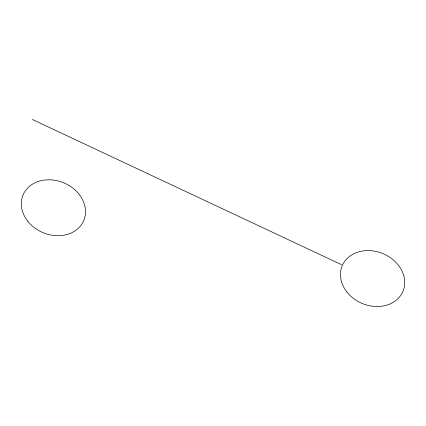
<?xml version="1.0" encoding="UTF-8"?>
<svg xmlns="http://www.w3.org/2000/svg" width="426" height="426" viewBox="0 0 426 426"><rect width="100%" height="100%" fill="white"/><g stroke="black" fill="none" stroke-linecap="round" stroke-linejoin="round"><path stroke-width="0.64" d="M32.403 119.498L341.583 264.7M27.802 221.291A32.951 26.992 22.8 0 0 83.011 222.159A32.951 26.992 22.8 0 0 49.421 179.783A32.951 26.992 22.8 0 0 27.802 221.291M346.977 292.092A32.951 26.992 22.8 0 0 402.192 292.96A32.951 26.992 22.8 0 0 368.596 250.584A32.951 26.992 22.8 0 0 346.977 292.092"/></g></svg>
